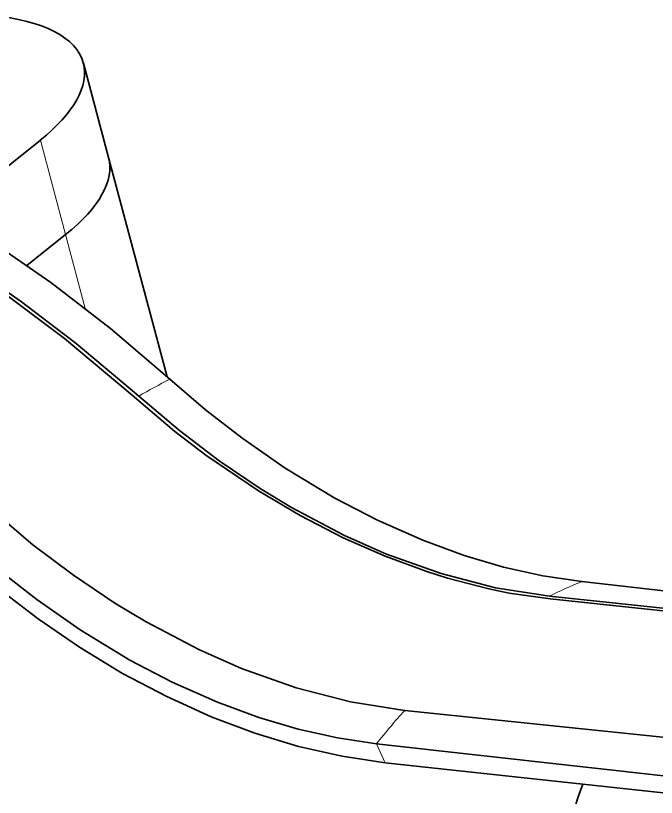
# Model space of a CAD drawing. Extents: x 370 to 946, y 143 to 764.
# Drawn here: x 847.61 to 856.62, y 675.36 to 686.34 of the extents above; entities that cross this region are included whole.
import ezdxf

# ---------------------------------------------------------------- set-up
doc = ezdxf.new("R2010")
doc.units = 0

msp = doc.modelspace()

# ---------------------------------------------------------------- linework, layer by layer
at = {"color": 7, "lineweight": 35, "ltscale": 0.034361}
msp.add_line((848.921, 684.35), (848.567, 685.678), dxfattribs=at)
at = {"color": 7, "lineweight": 35, "ltscale": 0.041697}
msp.add_line((846.66, 683.553), (847.963, 684.595), dxfattribs=at)
at = {"color": 7, "lineweight": 13, "ltscale": 0.034359}
msp.add_line((848.317, 683.267), (847.963, 684.595), dxfattribs=at)
at = {"color": 7, "lineweight": 35, "ltscale": 0.079722}
msp.add_line((848.921, 684.35), (849.743, 681.269), dxfattribs=at)
at = {"color": 7, "lineweight": 35, "ltscale": 0.017393}
for p, q in [((848.317, 683.267), (847.773, 682.832)), ((847.773, 682.832), (848.317, 683.267))]:
    msp.add_line(p, q, dxfattribs=at)
at = {"color": 7, "lineweight": 13, "ltscale": 0.026865}
msp.add_line((848.317, 683.267), (848.594, 682.228), dxfattribs=at)
at = {"color": 7, "lineweight": 35, "ltscale": 0.003954}
msp.add_line((849.226, 681.102), (849.345, 680.997), dxfattribs=at)
at = {"color": 7, "lineweight": 35, "ltscale": 0.136024}
msp.add_line((860.982, 677.791), (855.574, 678.392), dxfattribs=at)
at = {"color": 7, "lineweight": 35, "ltscale": 4.44866e-05}
for p, q in [((855.117, 678.187), (855.116, 678.187)), ((853.083, 676.583), (853.081, 676.583))]:
    msp.add_line(p, q, dxfattribs=at)
at = {"color": 7, "lineweight": 35, "ltscale": 0.135302}
msp.add_line((860.5, 677.618), (855.117, 678.187), dxfattribs=at)
at = {"color": 7, "lineweight": 35, "ltscale": 0.135359}
msp.add_line((860.51, 677.579), (855.126, 678.149), dxfattribs=at)
at = {"color": 7, "lineweight": 35, "ltscale": 0.135614}
msp.add_line((858.478, 676.02), (853.083, 676.583), dxfattribs=at)
at = {"color": 7, "lineweight": 35, "ltscale": 0.136}
msp.add_line((858.094, 675.512), (852.687, 676.114), dxfattribs=at)
at = {"color": 7, "lineweight": 13, "ltscale": 0.007298}
msp.add_line((852.687, 676.114), (852.807, 675.848), dxfattribs=at)
at = {"color": 7, "lineweight": 35, "ltscale": 0.136244}
msp.add_line((858.225, 675.261), (852.807, 675.848), dxfattribs=at)
at = {"color": 7, "lineweight": 35}
for points in [[(840.852, 685.628), (841.761, 685.49), (842.675, 685.279), (843.587, 684.999), (844.508, 684.647), (845.403, 684.239), (846.331, 683.745), (847.237, 683.193), (848.108, 682.594), (848.946, 681.949), (849.782, 681.235)], [(849.226, 681.102), (848.466, 681.74), (847.699, 682.325), (846.915, 682.865), (845.952, 683.454), (844.977, 683.97), (844.492, 684.197), (843.859, 684.465), (842.997, 684.777), (842.137, 685.028), (841.28, 685.216), (840.43, 685.339)], [(849.251, 681.011), (848.302, 681.809), (847.36, 682.511), (846.409, 683.136), (845.421, 683.701), (844.587, 684.113), (844.079, 684.337), (843.105, 684.705), (842.381, 684.928), (841.455, 685.148), (840.946, 685.238), (840.438, 685.304)], [(855.574, 678.392), (855.026, 678.474), (854.473, 678.597), (853.919, 678.76), (853.337, 678.973), (852.701, 679.254), (852.103, 679.565), (851.404, 679.987), (850.794, 680.411), (850.283, 680.806), (849.782, 681.235)], [(855.126, 678.149), (854.553, 678.232), (854.266, 678.291), (853.684, 678.441), (853.393, 678.533), (852.807, 678.749), (852.216, 679.009), (851.615, 679.319), (851.029, 679.666), (850.29, 680.169), (849.852, 680.503), (849.251, 681.011)], [(855.116, 678.187), (854.358, 678.307), (853.594, 678.506), (852.827, 678.78), (852.238, 679.041), (851.493, 679.435), (851.053, 679.701), (850.477, 680.09), (849.917, 680.514), (849.345, 680.997)], [(853.081, 676.583), (852.322, 676.703), (851.556, 676.9), (850.787, 677.173), (850.198, 677.433), (849.45, 677.825), (849.01, 678.091), (848.427, 678.482), (847.859, 678.911), (847.299, 679.384)], [(852.687, 676.114), (852.14, 676.196), (851.587, 676.32), (851.033, 676.483), (850.452, 676.697), (849.817, 676.979), (849.221, 677.29), (848.523, 677.714), (847.914, 678.139), (847.405, 678.535), (846.905, 678.965)], [(852.807, 675.848), (852.203, 675.938), (851.59, 676.077), (850.976, 676.263), (850.363, 676.494), (849.738, 676.776), (849.119, 677.103), (848.513, 677.469), (847.93, 677.867), (847.369, 678.295), (846.802, 678.775)]]:
    msp.add_lwpolyline(points, dxfattribs=at)
at = {"color": 7, "lineweight": 13}
for centre, radius, start, end in [((853.379, 674.085), 8.004, 116.7044, 120.2672), ((857.532, 673.433), 5.332, 111.5359, 116.9219), ((859.998, 670.353), 9.308, 137.9835, 141.7604)]:
    msp.add_arc(centre, radius, start, end, dxfattribs=at)
at = {"color": 7, "lineweight": 35}
for centre, major_axis, ratio, start_param, end_param in [((845.378, 684.828), (3.188, 0.851), 0.400551, 0, 0.830744), ((845.378, 684.828), (3.188, 0.851), 0.400551, 5.543133, 6.283185), ((845.733, 683.5), (3.188, 0.851), 0.400551, 5.543133, 6.283185), ((845.733, 683.5), (3.188, 0.851), 0.400551, 5.543133, 6.283185), ((856.281, 674.806), (0.126, 1.394), 0.617868, 1.067123, 2.200083)]:
    msp.add_ellipse(centre, major_axis=major_axis, ratio=ratio, start_param=start_param, end_param=end_param, dxfattribs=at)

doc.saveas('drawing.dxf')
